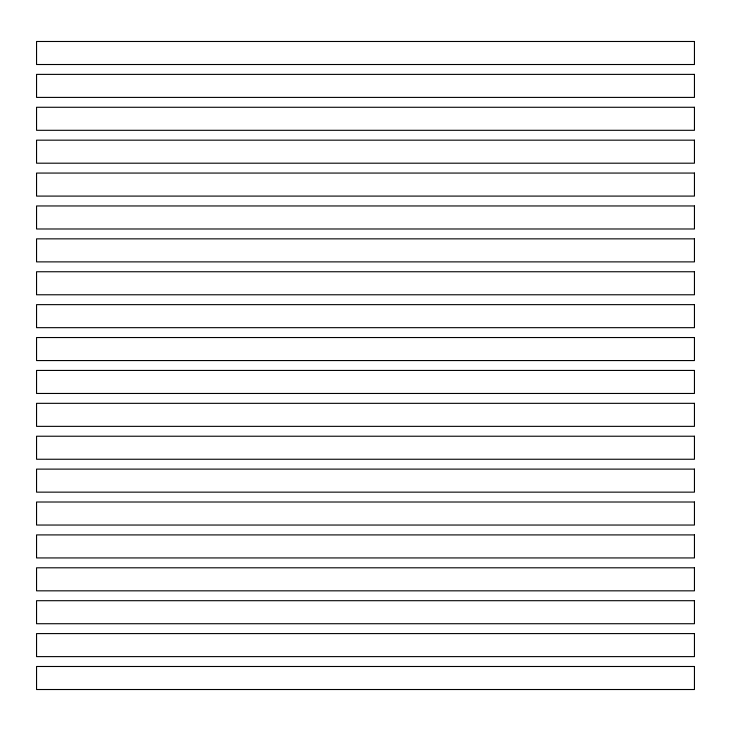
<?xml version="1.0" encoding="UTF-8"?>
<svg xmlns="http://www.w3.org/2000/svg" width="731" height="731" viewBox="0 0 731 731"><rect width="100%" height="100%" fill="white"/><g stroke="black" fill="none" stroke-linecap="round" stroke-linejoin="round"><path stroke-width="1.1" d="M694.45 41.484L36.55 41.484L36.55 64.511L694.45 64.511L694.45 41.484M694.45 74.379L36.55 74.379L36.55 97.406L694.45 97.406L694.45 74.379M694.45 107.274L36.55 107.274L36.55 130.301L694.45 130.301L694.45 107.274M694.45 140.169L36.55 140.169L36.55 163.196L694.45 163.196L694.45 140.169M694.45 173.064L36.55 173.064L36.55 196.091L694.45 196.091L694.45 173.064M694.45 205.959L36.55 205.959L36.55 228.986L694.45 228.986L694.45 205.959M694.45 238.854L36.55 238.854L36.55 261.881L694.45 261.881L694.45 238.854M694.45 271.749L36.55 271.749L36.55 294.776L694.45 294.776L694.45 271.749M694.45 304.644L36.55 304.644L36.55 327.671L694.45 327.671L694.45 304.644M694.45 337.539L36.55 337.539L36.55 360.566L694.45 360.566L694.45 337.539M694.45 370.434L36.55 370.434L36.55 393.461L694.45 393.461L694.45 370.434M694.45 403.329L36.55 403.329L36.55 426.356L694.45 426.356L694.45 403.329M694.45 436.224L36.55 436.224L36.55 459.251L694.45 459.251L694.45 436.224M694.45 469.119L36.55 469.119L36.55 492.146L694.45 492.146L694.45 469.119M694.45 502.014L36.55 502.014L36.55 525.041L694.45 525.041L694.45 502.014M694.45 534.909L36.55 534.909L36.55 557.936L694.45 557.936L694.45 534.909M694.45 567.804L36.55 567.804L36.55 590.831L694.45 590.831L694.45 567.804M694.45 600.699L36.55 600.699L36.55 623.726L694.45 623.726L694.45 600.699M694.45 633.594L36.55 633.594L36.55 656.621L694.45 656.621L694.45 633.594M694.45 666.489L36.55 666.489L36.55 689.516L694.45 689.516L694.45 666.489"/></g></svg>
